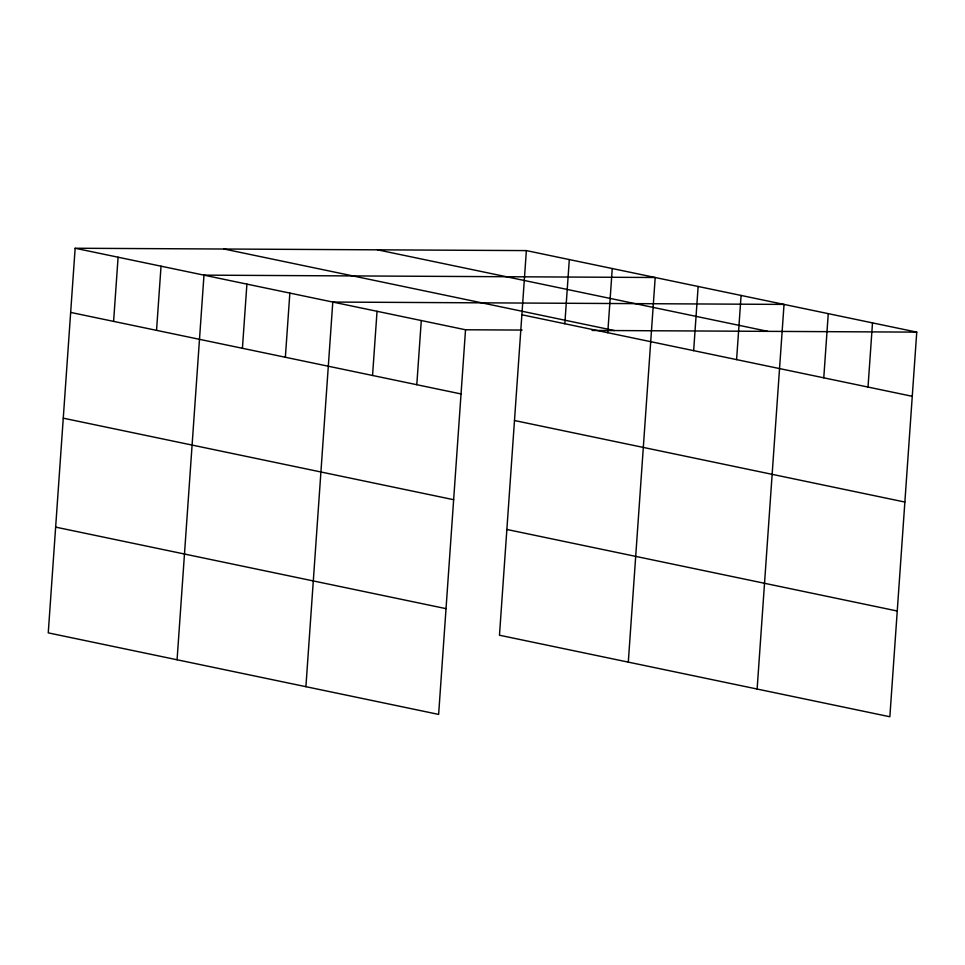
<?xml version="1.0" encoding="UTF-8"?>
<svg xmlns="http://www.w3.org/2000/svg" width="965" height="965" viewBox="0 0 965 965"><rect width="100%" height="100%" fill="white"/><g stroke="black" fill="none" stroke-linecap="round" stroke-linejoin="round"><path stroke-width="1.45" d="M75.149 248.246L48.25 632.871L438.629 714.402L465.528 329.777L75.149 248.246L526.371 250.598L916.75 332.129L889.851 716.754L499.472 635.223L526.371 250.598M113.605 321.381L118.092 257.209M156.547 330.356L161.034 266.183M177.078 659.771L203.977 275.146L655.199 277.498L628.299 662.135M242.42 348.293L246.907 284.12M285.363 357.255L289.85 293.083M305.905 686.682L332.792 302.057L784.026 304.409L757.127 689.034M372.55 375.469L377.038 311.297M416.796 384.709L421.283 320.537M564.827 323.745L569.314 259.561M607.769 332.708L612.256 268.535M693.654 350.645L698.141 286.472M736.597 359.619L741.084 295.435M823.772 377.822L828.26 313.649M868.018 387.062L872.505 322.889M465.528 329.777L522.113 330.066M592.088 330.44L916.75 332.129M377.472 249.814L767.851 331.357M224.049 249.018L614.428 330.549M521.884 314.771L912.263 396.301M70.662 312.419L461.041 393.949M514.49 420.523L904.868 502.053M63.268 418.171L453.647 499.701M506.866 529.471L897.245 611.014M55.644 527.119L446.023 608.65"/></g></svg>
